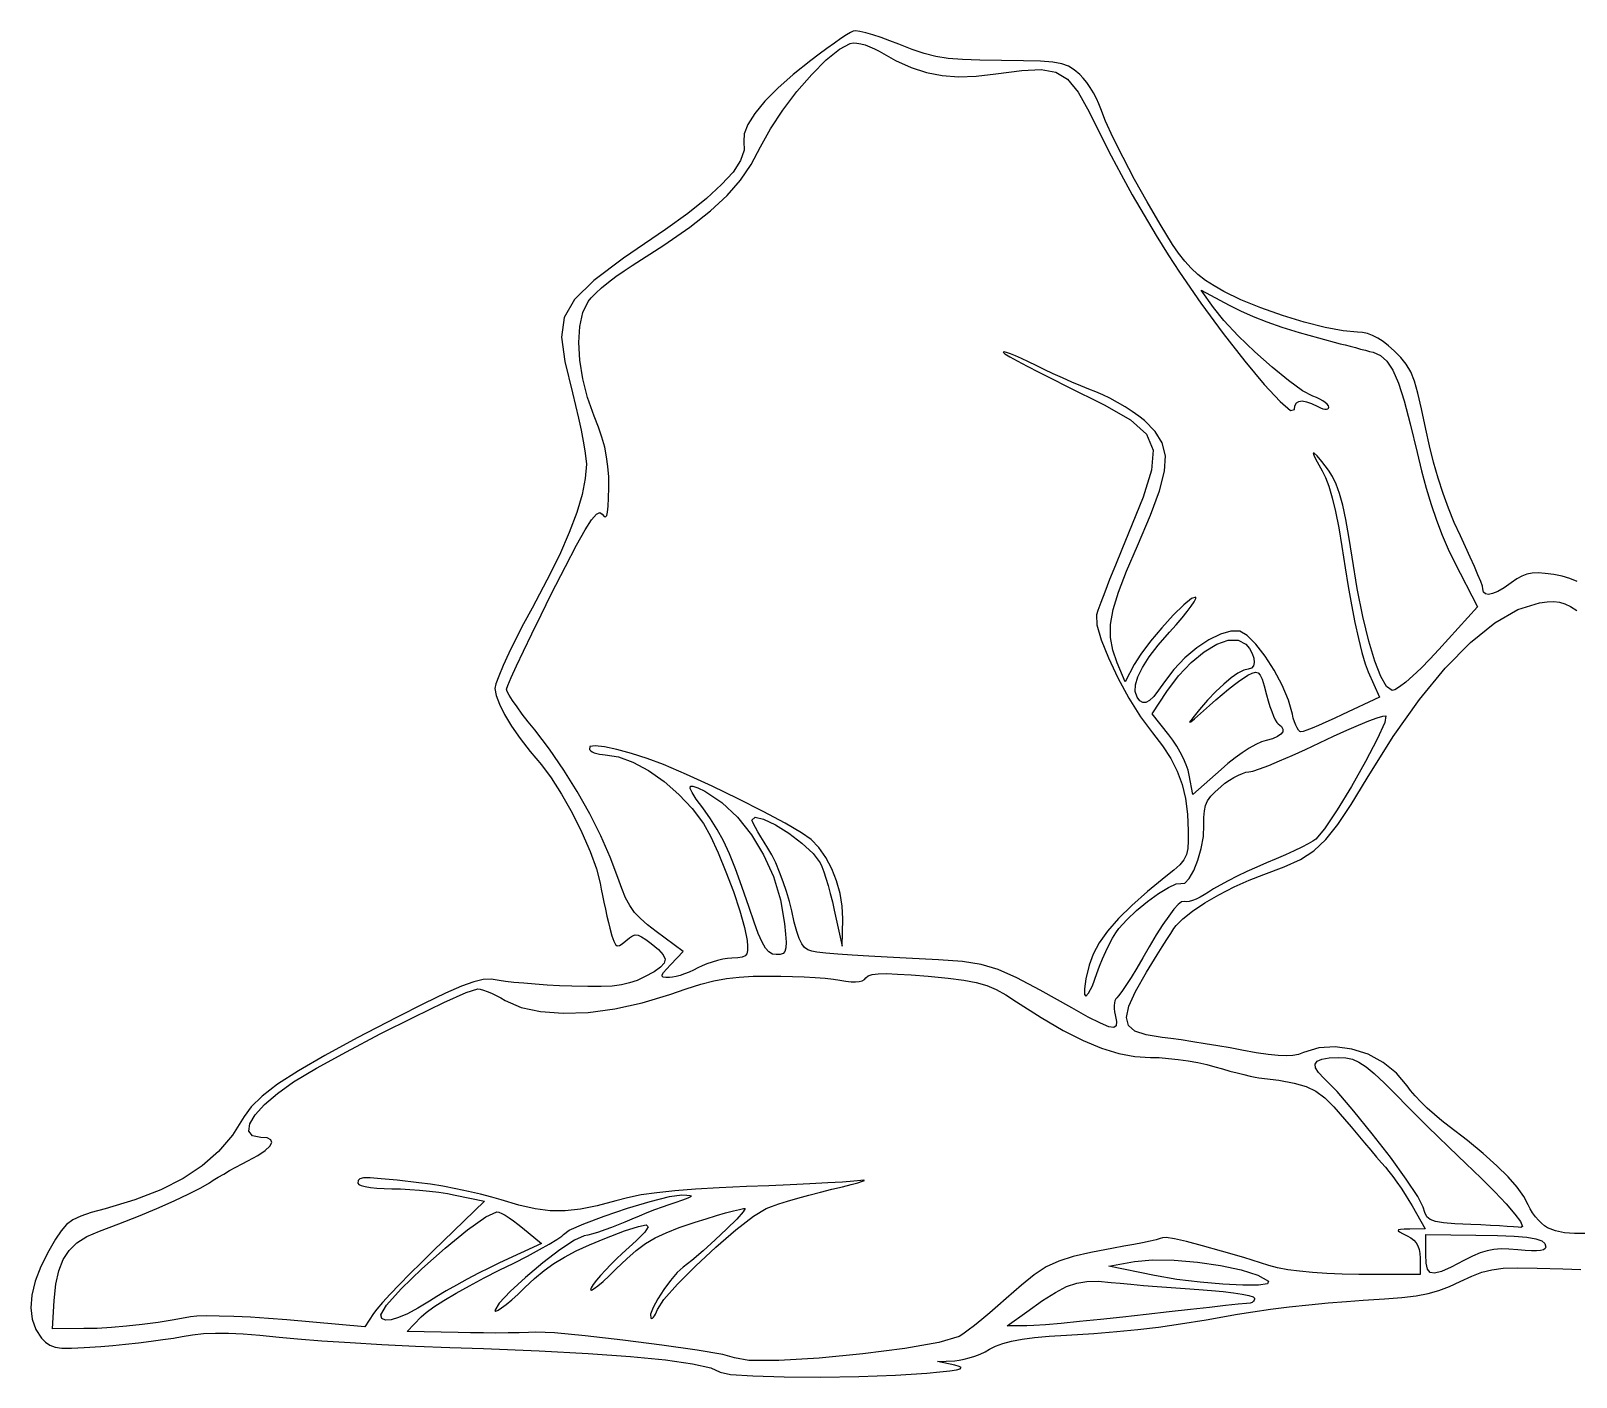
# Model space of a CAD drawing. Header units: metres. Extents: x 225 to 2031, y 224 to 1081.
# Drawn here: x 224.6 to 609.8, y 223.6 to 559.2 of the extents above; entities that cross this region are included whole.
import ezdxf

# ---------------------------------------------------------------- set-up
doc = ezdxf.new("R2010")
doc.units = ezdxf.units.M
doc.layers.add('rockery', color=7, linetype='Continuous')

msp = doc.modelspace()

# ---------------------------------------------------------------- linework, layer by layer
at = {"layer": 'rockery'}
for points in [[(610.07, 421.94), (608.25, 422.74), (606.33, 423.31), (604.22, 423.71), (602.13, 423.98), (600.37, 424.09), (598.87, 424.03), (597.54, 423.77), (596.28, 423.3), (595.01, 422.6), (593.64, 421.66), (591.84, 420.41), (590.29, 419.5), (588.99, 418.93), (587.95, 418.71), (587.2, 418.84), (586.74, 419.31), (586.59, 420.14), (586.44, 420.79), (586.01, 421.99), (585.34, 423.65), (584.47, 425.69), (583.43, 428.04), (582.24, 430.6), (580.96, 433.31), (579.42, 436.67), (577.98, 440.21), (576.64, 443.91), (575.39, 447.74), (574.26, 451.7), (573.24, 455.77), (572.34, 459.92), (571.29, 464.99), (570.38, 468.92), (569.5, 471.93), (568.56, 474.26), (567.47, 476.14), (566.14, 477.81), (564.46, 479.5), (563.07, 480.73), (561.71, 481.77), (560.38, 482.62), (559.08, 483.28), (557.8, 483.75), (556.54, 484.03), (555.3, 484.12), (551.75, 484.44), (547.22, 485.3), (542.05, 486.62), (536.59, 488.28), (531.19, 490.17), (526.2, 492.2), (521.96, 494.25), (519.57, 495.63), (517.44, 497.03), (515.54, 498.51), (513.81, 500.1), (512.22, 501.84), (510.7, 503.78), (509.22, 505.96), (506.07, 511.08), (502.86, 516.6), (499.74, 522.21), (496.87, 527.63), (494.41, 532.56), (492.51, 536.72), (491.32, 539.8), (490.85, 541.06), (490.23, 542.4), (489.5, 543.75), (488.68, 545.08), (487.81, 546.32), (486.93, 547.42), (486.05, 548.34), (484.68, 549.53), (483.28, 550.4), (481.59, 551.02), (479.34, 551.42), (476.25, 551.66), (472.07, 551.79), (466.52, 551.84), (461.14, 551.91), (456.82, 552.07), (453.26, 552.37), (450.18, 552.85), (447.29, 553.57), (444.3, 554.57), (440.94, 555.88), (438.68, 556.77), (436.52, 557.55), (434.51, 558.2), (432.75, 558.71), (431.28, 559.06), (430.19, 559.22), (429.55, 559.17), (428.92, 558.84), (427.89, 558.2), (426.53, 557.29), (424.89, 556.15), (423.05, 554.84), (421.06, 553.39), (419, 551.85), (414.61, 548.36), (410.78, 544.94), (407.58, 541.67), (405.07, 538.63), (403.33, 535.9), (402.4, 533.56), (402.36, 531.68), (402.41, 529.45), (401.49, 526.9), (399.62, 524.04), (396.79, 520.89), (393.04, 517.44), (388.36, 513.73), (382.76, 509.75), (372.32, 502.57), (364.89, 496.96), (360.09, 492.26), (357.55, 487.78), (356.87, 482.86), (357.68, 476.83), (359.58, 468.99), (360.37, 465.82), (361.11, 462.67), (361.75, 459.67), (362.29, 456.91), (362.7, 454.51), (362.96, 452.58), (363.06, 451.22), (362.8, 447.66), (362.02, 443.66), (360.7, 439.19), (358.81, 434.17), (356.33, 428.56), (353.25, 422.3), (349.53, 415.33), (347.41, 411.4), (345.47, 407.62), (343.75, 404.11), (342.32, 400.99), (341.22, 398.39), (340.52, 396.44), (340.28, 395.24), (340.56, 393.52), (341.37, 391.35), (342.67, 388.79), (344.41, 385.93), (346.55, 382.83), (349.05, 379.56), (351.87, 376.21), (354.3, 373.02), (356.9, 368.94), (359.49, 364.29), (361.91, 359.42), (363.99, 354.65), (365.58, 350.31), (366.51, 346.73), (366.77, 345.28), (367.09, 343.67), (367.44, 341.97), (367.82, 340.24), (368.2, 338.54), (368.58, 336.96), (368.93, 335.56), (369.45, 333.65), (369.89, 332.31), (370.3, 331.47), (370.76, 331.11), (371.3, 331.17), (372, 331.61), (372.89, 332.38), (373.8, 333.15), (374.56, 333.65), (375.26, 333.87), (376, 333.79), (376.84, 333.41), (377.88, 332.71), (379.21, 331.7), (381.03, 330.17), (382.2, 328.9), (382.69, 327.81), (382.49, 326.79), (381.58, 325.78), (379.95, 324.67), (377.57, 323.38), (375.72, 322.52), (373.85, 321.87), (371.84, 321.41), (369.53, 321.11), (366.78, 320.96), (363.46, 320.95), (359.42, 321.05), (356.36, 321.18), (353.28, 321.35), (350.29, 321.55), (347.48, 321.78), (344.98, 322.02), (342.89, 322.27), (341.33, 322.52), (339.36, 322.79), (337.34, 322.71), (334.97, 322.18), (331.93, 321.08), (327.92, 319.3), (322.61, 316.73), (315.71, 313.25), (305.93, 308.2), (297.83, 303.79), (291.26, 299.96), (286.1, 296.6), (282.22, 293.65), (279.48, 291.01), (277.75, 288.6), (274.83, 283.95), (271.38, 279.86), (267.31, 276.25), (262.54, 273.08), (256.97, 270.28), (250.53, 267.8), (243.12, 265.58), (239.64, 264.62), (237.02, 263.77), (235.04, 262.84), (233.48, 261.68), (232.12, 260.11), (230.71, 257.97), (229.05, 255.08), (227.09, 251.2), (225.69, 247.51), (224.86, 244.07), (224.59, 240.89), (224.9, 238.02), (225.79, 235.49), (227.25, 233.34), (228.26, 232.32), (229.32, 231.58), (230.61, 231.11), (232.33, 230.86), (234.68, 230.82), (237.85, 230.96), (242.04, 231.25), (245.02, 231.5), (248.18, 231.81), (251.39, 232.16), (254.53, 232.55), (257.47, 232.95), (260.1, 233.35), (262.28, 233.74), (264.91, 234.17), (267.64, 234.45), (270.57, 234.58), (273.81, 234.56), (277.47, 234.38), (281.66, 234.05), (286.48, 233.56), (291.08, 233.12), (297.09, 232.67), (304.2, 232.21), (312.1, 231.77), (320.48, 231.36), (329.03, 230.99), (337.43, 230.7), (351.28, 230.17), (363.55, 229.52), (374.1, 228.76), (382.8, 227.9), (389.51, 226.95), (394.1, 225.93), (396.44, 224.86), (398.96, 224.29), (404.55, 223.89), (412.34, 223.66), (421.45, 223.61), (431, 223.75), (440.11, 224.07), (447.91, 224.58), (447.91, 224.58), (451.21, 224.89), (453.67, 225.18), (455.34, 225.44), (456.26, 225.7), (456.47, 225.97), (456, 226.24), (454.89, 226.55), (450.62, 227.51), (454.89, 227.69), (455.98, 227.8), (457.21, 228.04), (458.53, 228.39), (459.87, 228.83), (461.2, 229.35), (462.45, 229.93), (463.57, 230.55), (465.08, 231.33), (466.89, 232), (469.07, 232.57), (471.68, 233.06), (474.8, 233.46), (478.47, 233.81), (482.79, 234.1), (489.57, 234.52), (495.33, 234.95), (500.54, 235.45), (505.67, 236.07), (511.21, 236.88), (517.61, 237.92), (525.36, 239.26), (529.22, 239.89), (533.59, 240.51), (538.31, 241.1), (543.17, 241.64), (547.98, 242.11), (552.55, 242.49), (556.69, 242.76), (562, 243.08), (566.34, 243.44), (569.91, 243.9), (572.93, 244.48), (575.62, 245.23), (578.2, 246.2), (580.89, 247.42), (583.78, 248.77), (586.27, 249.74), (588.76, 250.38), (591.64, 250.73), (595.3, 250.85), (600.13, 250.78), (606.52, 250.57), (611, 250.42)], [(612.11, 259.45), (609.38, 259.38), (606.91, 259.6), (604.7, 260.09), (602.7, 260.86), (602.7, 260.86), (601.95, 261.32), (601.17, 261.95), (600.39, 262.72), (599.64, 263.6), (598.95, 264.55), (598.35, 265.54), (597.87, 266.53), (596.76, 268.66), (595.09, 270.99), (592.86, 273.54), (590.05, 276.32), (586.67, 279.33), (582.7, 282.57), (578.15, 286.07), (576.31, 287.5), (574.47, 289.04), (572.71, 290.62), (571.08, 292.2), (569.65, 293.69), (568.48, 295.05), (567.65, 296.2), (565.03, 299.42), (561.74, 302.07), (557.95, 304.08), (553.87, 305.39), (549.7, 305.95), (545.63, 305.68), (541.86, 304.53), (540.61, 304.07), (539.2, 303.79), (537.52, 303.69), (535.5, 303.77), (533.05, 304.03), (530.07, 304.49), (526.48, 305.13), (523.57, 305.67), (520.49, 306.21), (517.34, 306.73), (514.27, 307.22), (511.38, 307.65), (508.79, 308.01), (506.64, 308.27), (502.62, 308.9), (499.81, 309.85), (498.18, 311.26), (497.69, 313.29), (498.3, 316.08), (499.97, 319.78), (502.68, 324.54), (504.02, 326.74), (505.34, 328.88), (506.6, 330.89), (507.75, 332.7), (508.74, 334.23), (509.54, 335.41), (510.09, 336.18), (511.75, 337.87), (514.2, 339.79), (517.28, 341.82), (520.77, 343.86), (524.52, 345.8), (528.32, 347.53), (531.99, 348.94), (537.06, 350.8), (541.1, 352.65), (544.45, 354.82), (547.45, 357.62), (550.44, 361.36), (553.74, 366.36), (557.69, 372.93), (564.22, 383.35), (570.75, 392.51), (577.2, 400.33), (583.49, 406.73), (589.56, 411.63), (595.31, 414.96), (600.68, 416.64), (602.6, 416.89), (604.22, 416.96), (605.65, 416.81), (607.01, 416.41), (608.41, 415.72), (609.97, 414.71)]]:
    msp.add_lwpolyline(points, dxfattribs=at)
for points in [[(484.08, 315.65), (476.19, 320.04), (470.35, 323.14), (465.72, 325.21), (461.48, 326.48), (456.8, 327.2), (450.83, 327.64), (442.76, 328.03), (438.02, 328.27), (433.51, 328.53), (429.36, 328.8), (425.72, 329.08), (422.73, 329.33), (420.54, 329.57), (419.29, 329.77), (418.31, 330.14), (417.48, 330.73), (416.76, 331.64), (416.11, 332.94), (415.5, 334.7), (414.9, 336.99), (414.25, 339.89), (413.7, 342.19), (412.99, 344.63), (412.16, 347.11), (411.24, 349.53), (410.27, 351.8), (409.29, 353.82), (408.32, 355.5), (407.42, 356.96), (406.58, 358.33), (405.84, 359.57), (405.22, 360.65), (404.75, 361.51), (404.45, 362.12), (404.35, 362.44), (405.15, 363.19), (407.25, 362.71), (410.19, 361.29), (413.53, 359.2), (416.82, 356.73), (419.59, 354.16), (421.39, 351.78), (421.8, 350.89), (422.27, 349.61), (422.78, 348.02), (423.33, 346.19), (423.87, 344.2), (424.4, 342.11), (424.88, 339.99), (426.84, 331.07), (426.98, 337.89), (426.84, 341.02), (426.31, 344.21), (425.42, 347.35), (424.22, 350.36), (422.74, 353.14), (421.02, 355.6), (419.09, 357.65), (416.72, 359.29), (412.59, 361.69), (407.17, 364.58), (400.94, 367.74), (394.4, 370.91), (388.02, 373.85), (382.28, 376.32), (378.25, 377.84), (374.3, 379.11), (370.67, 380.09), (367.58, 380.73), (365.26, 380.97), (363.93, 380.78), (363.82, 380.11), (364.09, 379.8), (364.5, 379.52), (365.03, 379.27), (365.64, 379.06), (366.33, 378.9), (367.05, 378.8), (367.79, 378.77), (371.04, 378.28), (374.69, 376.91), (378.56, 374.8), (382.44, 372.08), (386.14, 368.89), (389.47, 365.36), (392.24, 361.64), (393.98, 358.49), (395.91, 354.35), (397.87, 349.6), (399.72, 344.65), (401.32, 339.87), (402.5, 335.68), (403.13, 332.45), (403.27, 331.01), (403.26, 329.93), (403.06, 329.16), (402.62, 328.65), (401.88, 328.33), (400.81, 328.16), (399.36, 328.08), (398.27, 327.99), (397.05, 327.78), (395.75, 327.48), (394.43, 327.09), (393.13, 326.64), (391.91, 326.14), (390.82, 325.6), (389.77, 325.06), (388.67, 324.57), (387.55, 324.13), (386.46, 323.77), (385.45, 323.49), (384.55, 323.31), (383.81, 323.25), (382.85, 323.26), (382.22, 323.35), (381.92, 323.54), (381.95, 323.91), (382.33, 324.49), (383.05, 325.33), (384.11, 326.48), (387.16, 329.73), (380.45, 334.67), (378.29, 336.34), (376.53, 337.9), (375.09, 339.47), (373.89, 341.17), (372.84, 343.12), (371.87, 345.42), (370.89, 348.19), (369, 353.26), (366.65, 358.59), (363.89, 364.07), (360.79, 369.56), (357.43, 374.96), (353.87, 380.13), (350.19, 384.94), (348.58, 386.98), (347.09, 388.92), (345.78, 390.71), (344.69, 392.29), (343.86, 393.59), (343.33, 394.56), (343.15, 395.12), (343.45, 396.04), (344.3, 398.02), (345.63, 400.92), (347.36, 404.59), (349.43, 408.88), (351.78, 413.66), (354.33, 418.77), (357.83, 425.69), (360.6, 430.98), (362.75, 434.82), (364.36, 437.35), (365.55, 438.74), (366.4, 439.14), (367.03, 438.71), (367.5, 438.16), (367.87, 438.04), (368.16, 438.41), (368.37, 439.28), (368.52, 440.71), (368.62, 442.72), (368.67, 445.35), (368.63, 448.06), (368.45, 450.61), (368.12, 453.06), (367.63, 455.48), (366.96, 457.93), (366.1, 460.46), (365.04, 463.15), (363.37, 467.79), (362.17, 472.51), (361.45, 477.14), (361.21, 481.54), (361.46, 485.54), (362.22, 488.99), (363.49, 491.73), (364.25, 492.68), (365.4, 493.84), (366.86, 495.15), (368.56, 496.55), (370.45, 497.98), (372.45, 499.39), (374.5, 500.74), (382.41, 505.84), (388.84, 510.31), (394.02, 514.36), (398.16, 518.18), (401.47, 521.98), (404.17, 525.95), (406.47, 530.29), (408.93, 534.78), (412.04, 539.49), (415.57, 544.12), (419.27, 548.39), (422.88, 552), (426.16, 554.67), (428.86, 556.12), (429.57, 556.23), (430.46, 556.19), (431.48, 556.01), (432.6, 555.71), (433.76, 555.28), (434.92, 554.75), (436.05, 554.13), (440.14, 551.83), (444.03, 550.07), (447.86, 548.82), (451.75, 548.07), (455.84, 547.78), (460.26, 547.92), (465.15, 548.48), (471.61, 549.34), (476.44, 549.6), (480.09, 548.97), (483.01, 547.18), (485.65, 543.96), (488.44, 539.04), (491.83, 532.14), (493.9, 528.04), (496.37, 523.39), (499.15, 518.39), (502.1, 513.27), (505.13, 508.2), (508.1, 503.4), (510.9, 499.07), (516.25, 491.31), (521.82, 483.76), (527.22, 476.86), (532.07, 471.07), (536, 466.84), (538.64, 464.61), (539.6, 464.84), (539.72, 465.79), (540.07, 466.46), (540.66, 466.85), (541.48, 466.96), (542.55, 466.78), (543.85, 466.31), (545.39, 465.56), (546.05, 465.24), (546.64, 465.02), (547.15, 464.9), (547.57, 464.88), (547.88, 464.96), (548.08, 465.14), (548.14, 465.43), (548.04, 465.77), (547.73, 466.15), (547.26, 466.57), (546.64, 466.99), (545.89, 467.41), (545.05, 467.8), (544.13, 468.16), (541.6, 469.52), (538.09, 472.05), (534, 475.41), (529.7, 479.24), (525.57, 483.22), (522, 487), (519.37, 490.24), (516.3, 494.55), (523.32, 490.83), (526.17, 489.41), (529.26, 488.05), (532.67, 486.72), (536.47, 485.4), (540.74, 484.07), (545.56, 482.69), (550.99, 481.24), (552.22, 480.92), (553.51, 480.59), (554.81, 480.25), (556.08, 479.91), (557.27, 479.6), (558.33, 479.32), (559.19, 479.09), (561, 478.3), (562.61, 476.87), (564.08, 474.61), (565.5, 471.37), (566.94, 466.98), (568.47, 461.28), (570.16, 454.08), (571.25, 449.56), (572.42, 445.23), (573.67, 441.12), (575.01, 437.21), (576.43, 433.51), (577.94, 430.03), (579.52, 426.76), (585.23, 415.66), (575.59, 405.01), (573.33, 402.58), (571.15, 400.38), (569.12, 398.44), (567.32, 396.85), (565.8, 395.66), (564.65, 394.94), (563.94, 394.75), (562.57, 395.78), (561.12, 398.27), (559.62, 402.09), (558.12, 407.11), (556.65, 413.19), (555.25, 420.2), (553.97, 428.01), (553.17, 433.16), (552.4, 437.45), (551.64, 440.98), (550.85, 443.87), (550.02, 446.21), (549.11, 448.13), (548.09, 449.72), (546.44, 451.87), (545.24, 453.3), (544.5, 453.99), (544.23, 453.96), (544.47, 453.22), (545.23, 451.75), (546.52, 449.56), (547.35, 447.92), (548.17, 445.69), (548.99, 442.85), (549.81, 439.41), (550.63, 435.35), (551.44, 430.67), (552.27, 425.36), (552.99, 420.73), (553.81, 416.14), (554.67, 411.76), (555.55, 407.74), (556.41, 404.25), (557.22, 401.44), (557.94, 399.47), (560.75, 393.11), (551.6, 388.79), (549.47, 387.8), (547.45, 386.89), (545.6, 386.09), (543.99, 385.41), (542.68, 384.9), (541.73, 384.58), (541.2, 384.46), (540.89, 384.58), (540.56, 384.92), (540.23, 385.44), (539.9, 386.13), (539.58, 386.96), (539.3, 387.9), (539.07, 388.92), (538.07, 392.36), (536.49, 396.11), (534.49, 399.87), (532.26, 403.37), (529.97, 406.33), (527.8, 408.48), (525.93, 409.54), (523.74, 409.59), (521.11, 408.84), (518.22, 407.4), (515.22, 405.39), (512.27, 402.9), (509.54, 400.05), (507.18, 396.94), (505.73, 394.84), (504.5, 393.3), (503.46, 392.28), (502.57, 391.78), (501.79, 391.76), (501.08, 392.2), (500.4, 393.08), (499.89, 394.5), (499.94, 396.21), (500.54, 398.22), (501.69, 400.54), (503.4, 403.16), (505.65, 406.08), (508.46, 409.31), (510.11, 411.16), (511.59, 412.9), (512.86, 414.47), (513.87, 415.83), (514.6, 416.92), (514.98, 417.69), (515, 418.08), (513.96, 417.75), (511.97, 416.12), (509.37, 413.55), (506.5, 410.4), (503.69, 407.06), (501.29, 403.88), (499.62, 401.24), (497.36, 396.96), (495.42, 401.66), (494.31, 404.85), (493.74, 407.96), (493.75, 411.25), (494.38, 414.94), (495.69, 419.28), (497.69, 424.51), (500.45, 430.86), (503.73, 438.48), (505.98, 444.57), (507.2, 449.42), (507.41, 453.31), (506.64, 456.52), (504.88, 459.35), (502.17, 462.06), (500.77, 463.18), (499.14, 464.34), (497.36, 465.5), (495.49, 466.6), (493.6, 467.62), (491.78, 468.5), (490.1, 469.2), (488.34, 469.88), (486.31, 470.72), (484.09, 471.68), (481.77, 472.7), (479.46, 473.76), (477.23, 474.81), (475.18, 475.81), (473.31, 476.72), (471.58, 477.52), (470.06, 478.19), (468.79, 478.7), (467.83, 479.04), (467.21, 479.19), (466.99, 479.12), (467.41, 478.73), (468.6, 477.99), (470.47, 476.94), (472.92, 475.63), (475.85, 474.11), (479.17, 472.44), (482.77, 470.66), (492.17, 466.01), (498.72, 462.22), (502.69, 458.67), (504.36, 454.71), (503.99, 449.71), (501.85, 443.02), (498.2, 434), (496.53, 429.92), (494.95, 426.03), (493.52, 422.44), (492.29, 419.28), (491.31, 416.68), (490.61, 414.76), (490.26, 413.64), (490.36, 411.14), (491.4, 407.43), (493.19, 402.9), (495.54, 397.92), (498.28, 392.9), (501.23, 388.21), (504.19, 384.24), (506.7, 381.01), (508.75, 377.85), (510.35, 374.66), (511.56, 371.35), (512.41, 367.82), (512.91, 363.99), (513.12, 359.76), (513.12, 357.33), (512.99, 355.43), (512.64, 353.91), (511.99, 352.6), (510.98, 351.35), (509.53, 350.01), (507.55, 348.42), (502.95, 344.69), (499.01, 341.19), (495.71, 337.9), (493.02, 334.79), (490.92, 331.85), (489.39, 329.03), (488.41, 326.31), (487.6, 322.9), (487.22, 320.44), (487.24, 318.99), (487.61, 318.59), (488.28, 319.3), (489.2, 321.16), (490.33, 324.23), (490.98, 326.02), (491.72, 327.86), (492.53, 329.68), (493.37, 331.42), (494.22, 333), (495.03, 334.35), (495.78, 335.41), (497.76, 337.62), (500.24, 339.94), (502.98, 342.18), (505.71, 344.16), (508.17, 345.7), (510.1, 346.59), (511.24, 346.66), (512.25, 346.73), (513.36, 347.9), (514.49, 349.91), (515.52, 352.51), (516.36, 355.42), (516.9, 358.4), (517.03, 361.19), (517.01, 363.13), (517.13, 364.74), (517.42, 366.09), (517.94, 367.29), (518.71, 368.41), (519.79, 369.55), (521.2, 370.8), (522.27, 371.65), (523.39, 372.42), (524.51, 373.11), (525.6, 373.68), (526.61, 374.12), (527.5, 374.4), (528.21, 374.5), (529.21, 374.69), (530.9, 375.23), (533.17, 376.09), (535.9, 377.22), (539.01, 378.56), (542.36, 380.09), (545.87, 381.74), (549.34, 383.39), (552.61, 384.87), (555.58, 386.16), (558.14, 387.21), (560.2, 387.97), (561.65, 388.42), (562.39, 388.49), (562.1, 386.78), (560.23, 382.67), (557.28, 377.07), (553.77, 370.88), (550.2, 364.99), (547.09, 360.3), (544.93, 357.7), (544.19, 357.2), (542.99, 356.53), (541.4, 355.71), (539.5, 354.8), (537.36, 353.81), (535.05, 352.8), (532.65, 351.79), (530.2, 350.74), (527.72, 349.62), (525.31, 348.48), (523.06, 347.35), (521.06, 346.29), (519.39, 345.33), (518.14, 344.52), (517.12, 343.85), (516.08, 343.26), (515.08, 342.78), (514.14, 342.41), (513.3, 342.18), (512.59, 342.1), (512.07, 342.17), (511.46, 342.07), (510.6, 341.41), (509.52, 340.23), (508.23, 338.56), (506.77, 336.42), (505.15, 333.86), (503.4, 330.89), (501.8, 328.14), (500.26, 325.56), (498.84, 323.24), (497.58, 321.27), (496.53, 319.71), (495.75, 318.64), (495.28, 318.14), (495.02, 317.88), (494.82, 317.45), (494.69, 316.9), (494.63, 316.24), (494.65, 315.5), (494.74, 314.71), (494.9, 313.9), (495.24, 312.25), (495.18, 311.19), (494.58, 310.75), (493.31, 310.96), (491.23, 311.83), (488.2, 313.38), (484.08, 315.65)], [(513.38, 373.64), (513.06, 374.88), (512.56, 376.29), (511.9, 377.81), (511.11, 379.38), (510.23, 380.92), (509.28, 382.39), (508.3, 383.72), (504.13, 388.97), (507.78, 394.5), (510.71, 398.42), (513.87, 401.76), (517.09, 404.41), (520.21, 406.3), (523.09, 407.32), (525.56, 407.37), (527.46, 406.37), (528.41, 405.23), (529.08, 404.03), (529.48, 402.85), (529.58, 401.79), (529.39, 400.92), (528.89, 400.34), (528.08, 400.12), (526.95, 399.86), (525.51, 399.12), (523.82, 397.94), (521.95, 396.39), (519.96, 394.52), (517.92, 392.38), (515.89, 390.03), (514.56, 388.4), (513.74, 387.33), (513.46, 386.85), (513.75, 386.97), (514.65, 387.7), (516.2, 389.06), (518.43, 391.06), (520, 392.45), (521.6, 393.81), (523.17, 395.1), (524.65, 396.26), (525.98, 397.26), (527.11, 398.05), (527.98, 398.57), (529.04, 399.09), (529.86, 399.32), (530.51, 399.18), (531.05, 398.62), (531.54, 397.57), (532.04, 395.96), (532.63, 393.73), (533.03, 392.23), (533.47, 390.81), (533.92, 389.52), (534.37, 388.4), (534.79, 387.49), (535.18, 386.84), (535.51, 386.49), (536.33, 385.83), (536.71, 385.17), (536.67, 384.51), (536.22, 383.88), (535.36, 383.3), (534.13, 382.77), (532.52, 382.33), (531.37, 381.95), (529.95, 381.28), (528.33, 380.37), (526.59, 379.25), (524.79, 377.97), (523, 376.57), (521.29, 375.11), (514.29, 368.82), (513.38, 373.64)], [(403.62, 340.68), (401.83, 345.95), (400.23, 350.36), (398.72, 354.08), (397.23, 357.28), (395.68, 360.13), (393.99, 362.82), (392.08, 365.5), (390.47, 367.71), (389.42, 369.33), (388.93, 370.39), (389, 370.93), (389.63, 370.97), (390.83, 370.54), (392.6, 369.67), (396.83, 366.89), (400.74, 363.23), (404.25, 358.83), (407.26, 353.83), (409.7, 348.37), (411.47, 342.6), (412.49, 336.66), (412.74, 334), (412.86, 332.03), (412.81, 330.65), (412.56, 329.75), (412.09, 329.23), (411.38, 328.99), (410.39, 328.93), (409.44, 329.08), (408.57, 329.59), (407.73, 330.54), (406.87, 332.03), (405.93, 334.16), (404.87, 337.01), (403.62, 340.68)], [(399.96, 228.44), (397.12, 229.22), (390.66, 230.32), (381.88, 231.59), (372.15, 232.84), (362.78, 233.9), (355.12, 234.61), (350.5, 234.79), (348.64, 234.71), (346.28, 234.65), (343.54, 234.62), (340.53, 234.6), (337.38, 234.61), (334.21, 234.64), (331.13, 234.69), (318.42, 234.97), (321.88, 238.67), (323.09, 239.72), (325.02, 241.09), (327.56, 242.71), (330.58, 244.5), (333.96, 246.4), (337.59, 248.33), (341.34, 250.23), (345.01, 252.05), (348.37, 253.79), (351.35, 255.38), (353.83, 256.76), (355.73, 257.89), (356.94, 258.71), (357.36, 259.16), (358.76, 260.23), (362.41, 261.86), (367.53, 263.77), (373.33, 265.71), (379, 267.42), (383.77, 268.61), (386.83, 269.04), (388.13, 268.99), (388.95, 268.91), (389.27, 268.76), (389.06, 268.53), (388.32, 268.19), (387.01, 267.72), (385.12, 267.09), (383.64, 266.58), (381.93, 265.97), (380.08, 265.27), (378.14, 264.52), (376.21, 263.75), (374.36, 262.98), (372.66, 262.25), (371.02, 261.55), (369.34, 260.89), (367.68, 260.29), (366.1, 259.75), (364.67, 259.32), (363.44, 258.99), (362.49, 258.81), (360.09, 257.76), (356.46, 255.37), (352.19, 252.11), (347.85, 248.48), (344.03, 244.97), (341.31, 242.06), (340.28, 240.23), (340.47, 240.06), (341.04, 240.27), (341.92, 240.84), (343.08, 241.73), (344.47, 242.89), (346.04, 244.31), (347.75, 245.94), (350.17, 248.19), (352.54, 250.17), (354.98, 251.92), (357.61, 253.53), (360.52, 255.06), (363.82, 256.57), (367.64, 258.14), (372.59, 260.04), (376.02, 261.19), (377.98, 261.55), (378.51, 261.1), (377.66, 259.78), (375.48, 257.56), (372.02, 254.4), (370.56, 253.06), (369.15, 251.68), (367.82, 250.3), (366.62, 248.97), (365.59, 247.76), (364.8, 246.7), (364.27, 245.86), (364.12, 245.36), (364.37, 245.31), (365, 245.66), (365.96, 246.39), (367.22, 247.47), (368.74, 248.87), (370.47, 250.56), (373.13, 253.13), (375.51, 255.2), (377.81, 256.89), (380.23, 258.32), (382.98, 259.61), (386.23, 260.87), (390.2, 262.21), (392.95, 263.09), (395.5, 263.87), (397.78, 264.53), (399.71, 265.06), (401.21, 265.43), (402.22, 265.62), (402.65, 265.61), (402.18, 264.79), (400.55, 263), (398.1, 260.56), (395.2, 257.81), (392.18, 255.08), (389.39, 252.7), (387.19, 250.99), (385.72, 249.67), (384.07, 247.72), (382.4, 245.44), (380.9, 243.08), (379.74, 240.93), (379.09, 239.26), (379.14, 238.34), (379.33, 238.25), (379.56, 238.31), (379.8, 238.52), (380.06, 238.85), (380.32, 239.29), (380.57, 239.84), (380.8, 240.48), (382.39, 242.96), (385.75, 246.74), (390.26, 251.26), (395.33, 255.97), (400.35, 260.32), (404.74, 263.74), (407.89, 265.68), (409.19, 266.18), (411.01, 266.79), (413.24, 267.48), (415.78, 268.22), (418.53, 268.97), (421.4, 269.72), (424.28, 270.43), (426.91, 271.07), (429.09, 271.63), (430.75, 272.08), (431.87, 272.42), (432.39, 272.64), (432.27, 272.71), (431.47, 272.63), (429.73, 272.45), (426.92, 272.24), (423.22, 272.02), (418.8, 271.78), (413.84, 271.54), (408.52, 271.31), (403, 271.1), (396.19, 270.82), (390.25, 270.48), (385.09, 270.07), (380.61, 269.58), (376.73, 269.01), (373.35, 268.34), (370.38, 267.56), (365.74, 266.3), (361.59, 265.47), (357.76, 265.06), (354.05, 265.09), (350.28, 265.56), (346.26, 266.46), (341.8, 267.79), (339.46, 268.5), (336.71, 269.21), (333.68, 269.91), (330.5, 270.57), (327.28, 271.17), (324.17, 271.67), (321.28, 272.05), (315.86, 272.67), (311.91, 273.07), (309.2, 273.27), (307.5, 273.27), (306.57, 273.05), (306.18, 272.62), (306.11, 271.98), (306.33, 271.66), (306.96, 271.36), (307.96, 271.09), (309.27, 270.87), (310.84, 270.71), (312.63, 270.6), (314.58, 270.56), (316.71, 270.52), (319.04, 270.4), (321.48, 270.22), (323.93, 269.97), (326.29, 269.68), (328.46, 269.35), (330.35, 268.99), (337.66, 267.43), (324.9, 255.11), (321.93, 252.21), (319.09, 249.37), (316.46, 246.69), (314.15, 244.27), (312.23, 242.19), (310.82, 240.57), (309.98, 239.48), (307.81, 236.16), (288.36, 237.86), (283.8, 238.23), (279.37, 238.51), (275.22, 238.72), (271.5, 238.84), (268.35, 238.88), (265.93, 238.81), (264.38, 238.65), (260.33, 237.9), (256.31, 237.24), (252.33, 236.7), (248.45, 236.27), (244.7, 235.95), (241.13, 235.76), (237.77, 235.69), (229.94, 235.68), (230.39, 242.7), (230.81, 246.76), (231.52, 250.13), (232.6, 252.91), (234.09, 255.2), (236.06, 257.08), (238.56, 258.64), (241.65, 259.96), (246.53, 261.8), (251.38, 263.72), (256.01, 265.66), (260.27, 267.53), (263.98, 269.28), (266.98, 270.81), (269.09, 272.07), (270.06, 272.69), (271.27, 273.43), (272.65, 274.24), (274.14, 275.08), (275.68, 275.93), (277.22, 276.76), (278.7, 277.52), (281.15, 278.88), (282.97, 280.11), (284.14, 281.2), (284.63, 282.1), (284.44, 282.79), (283.53, 283.22), (281.9, 283.38), (279.8, 283.79), (278.93, 284.96), (279.2, 286.74), (280.53, 288.99), (282.85, 291.57), (286.06, 294.35), (290.09, 297.19), (295.8, 300.6), (303.3, 304.73), (311.69, 309.15), (320.06, 313.38), (327.5, 316.97), (333.11, 319.46), (335.97, 320.39), (336.59, 320.31), (337.4, 320.09), (338.36, 319.75), (339.43, 319.31), (340.56, 318.77), (341.71, 318.17), (342.85, 317.51), (346.77, 315.79), (351.65, 314.72), (357.31, 314.3), (363.55, 314.53), (370.18, 315.39), (377.01, 316.89), (383.85, 319.01), (387.97, 320.43), (391.56, 321.54), (394.83, 322.36), (397.97, 322.95), (401.18, 323.32), (404.67, 323.53), (408.62, 323.6), (411.53, 323.59), (414.49, 323.52), (417.39, 323.4), (420.12, 323.23), (422.57, 323.04), (424.64, 322.81), (426.22, 322.56), (427.73, 322.3), (429.04, 322.15), (430.15, 322.12), (431.08, 322.2), (431.81, 322.4), (432.38, 322.72), (432.77, 323.15), (433.3, 323.62), (434.29, 323.95), (435.79, 324.14), (437.87, 324.19), (440.6, 324.1), (444.04, 323.88), (448.26, 323.53), (453.24, 323.04), (457.16, 322.55), (460.27, 321.97), (462.87, 321.22), (465.23, 320.22), (467.62, 318.9), (470.33, 317.17), (476.44, 313.26), (481.95, 310.05), (486.94, 307.52), (491.52, 305.62), (495.78, 304.31), (499.81, 303.55), (503.71, 303.31), (505.82, 303.25), (508.15, 303.07), (510.61, 302.79), (513.1, 302.43), (515.52, 302), (517.78, 301.51), (519.77, 300.97), (521.62, 300.43), (523.49, 299.91), (525.3, 299.43), (527, 299.01), (528.51, 298.66), (529.76, 298.4), (530.7, 298.25), (535.68, 297.6), (539.52, 296.92), (542.5, 296.06), (544.94, 294.88), (547.14, 293.23), (549.41, 290.96), (552.06, 287.92), (553.69, 285.98), (555.38, 283.99), (557.04, 282.03), (558.63, 280.17), (560.07, 278.48), (561.31, 277.04), (562.28, 275.92), (563.15, 274.86), (564.12, 273.6), (565.15, 272.19), (566.18, 270.69), (567.19, 269.16), (568.13, 267.67), (568.96, 266.27), (572.18, 260.59), (568.35, 260.5), (566.96, 260.46), (566.02, 260.4), (565.52, 260.29), (565.45, 260.11), (565.8, 259.83), (566.56, 259.42), (567.72, 258.86), (568.59, 258.36), (569.32, 257.77), (569.91, 257.09), (570.36, 256.3), (570.68, 255.41), (570.86, 254.39), (570.92, 253.26), (570.92, 249.2), (555.62, 249.22), (551.5, 249.27), (547.65, 249.42), (544.09, 249.66), (540.84, 249.98), (537.92, 250.39), (535.37, 250.89), (533.19, 251.47), (526.97, 253.39), (521.43, 255.03), (516.65, 256.37), (512.7, 257.39), (509.67, 258.08), (507.63, 258.4), (506.67, 258.34), (506.14, 258.15), (505.09, 257.87), (503.58, 257.52), (501.7, 257.12), (499.51, 256.67), (497.09, 256.21), (494.51, 255.74), (488.85, 254.68), (484.4, 253.66), (480.81, 252.51), (477.72, 251.06), (474.74, 249.13), (471.53, 246.56), (467.7, 243.17), (465.67, 241.35), (463.63, 239.6), (461.67, 237.96), (459.85, 236.5), (458.25, 235.27), (456.94, 234.33), (455.99, 233.74), (450.97, 232.22), (442.48, 230.72), (432.02, 229.38), (421.06, 228.34), (411.07, 227.74), (403.54, 227.73), (399.96, 228.44)], [(583.52, 261.65), (579.61, 261.84), (576.74, 262.06), (574.74, 262.38), (573.42, 262.87), (572.58, 263.59), (572.06, 264.61), (571.66, 265.99), (570.33, 268.63), (567.45, 272.98), (563.5, 278.41), (558.99, 284.27), (554.39, 289.94), (550.2, 294.78), (546.9, 298.16), (545.56, 299.54), (544.83, 300.71), (544.74, 301.65), (545.26, 302.38), (546.42, 302.9), (548.2, 303.21), (550.62, 303.31), (552.42, 303.21), (554.04, 302.87), (555.66, 302.16), (557.43, 300.99), (559.49, 299.26), (562.02, 296.87), (565.16, 293.7), (567.52, 291.31), (570.08, 288.74), (572.74, 286.1), (575.41, 283.48), (577.97, 281), (580.31, 278.75), (582.34, 276.84), (586.16, 273.21), (589.53, 269.82), (592.35, 266.8), (594.52, 264.27), (595.93, 262.36), (596.47, 261.19), (596.03, 260.88), (595.37, 260.96), (594.21, 261.06), (592.62, 261.17), (590.68, 261.29), (588.47, 261.41), (586.05, 261.53), (583.52, 261.65)], [(311.8, 239.11), (313.22, 241.57), (316.91, 245.65), (322.07, 250.63), (327.85, 255.77), (333.45, 260.34), (338.02, 263.6), (340.76, 264.83), (341.26, 264.71), (341.97, 264.41), (342.84, 263.94), (343.83, 263.32), (344.9, 262.59), (346.02, 261.76), (347.15, 260.86), (351.88, 256.93), (341.45, 252.09), (338.88, 250.86), (336.15, 249.48), (333.37, 248.03), (330.66, 246.55), (328.1, 245.1), (325.82, 243.74), (323.92, 242.53), (321.08, 240.76), (318.5, 239.39), (316.26, 238.43), (314.4, 237.91), (313, 237.83), (312.11, 238.23), (311.8, 239.11)], [(572.35, 254.18), (572.35, 259.16), (584.81, 259.01), (590.17, 258.91), (594.37, 258.74), (597.53, 258.47), (599.78, 258.09), (601.23, 257.56), (602.01, 256.89), (602.25, 256.03), (602.1, 255.65), (601.66, 255.36), (600.93, 255.17), (599.93, 255.07), (598.65, 255.06), (597.11, 255.14), (595.31, 255.33), (593.06, 255.54), (591.1, 255.59), (589.31, 255.45), (587.59, 255.12), (585.85, 254.55), (583.97, 253.75), (581.85, 252.68), (578.63, 251.02), (576.22, 249.95), (574.52, 249.5), (573.39, 249.67), (572.73, 250.5), (572.42, 252), (572.35, 254.18)], [(504.72, 248.94), (493.33, 251.24), (499.74, 252.39), (504.24, 252.83), (509.63, 252.77), (515.43, 252.29), (521.15, 251.46), (526.32, 250.35), (530.47, 249.02), (533.12, 247.54), (532.9, 246.87), (530.6, 246.53), (526.71, 246.49), (521.71, 246.74), (516.06, 247.24), (510.24, 247.98), (504.72, 248.94)], [(472.83, 239.89), (476.78, 242.68), (480.02, 244.74), (482.78, 246.17), (485.31, 247.05), (487.85, 247.46), (490.64, 247.49), (493.92, 247.21), (496.1, 246.99), (498.82, 246.74), (501.94, 246.47), (505.33, 246.19), (508.85, 245.92), (512.37, 245.67), (515.75, 245.44), (518.93, 245.21), (521.84, 244.93), (524.42, 244.62), (526.58, 244.29), (528.22, 243.95), (529.27, 243.63), (529.63, 243.32), (529.61, 243.04), (529.53, 242.78), (529.4, 242.55), (529.23, 242.35), (529.04, 242.2), (528.81, 242.11), (528.57, 242.07), (527.66, 241.99), (525.56, 241.77), (522.42, 241.43), (518.39, 240.99), (513.65, 240.46), (508.34, 239.87), (502.63, 239.22), (496.81, 238.57), (491.22, 237.98), (486.02, 237.45), (481.4, 237.01), (477.55, 236.68), (474.65, 236.47), (472.87, 236.39), (467.99, 236.39), (472.83, 239.89)]]:
    msp.add_lwpolyline(points, close=True, dxfattribs=at)

doc.saveas('drawing.dxf')
